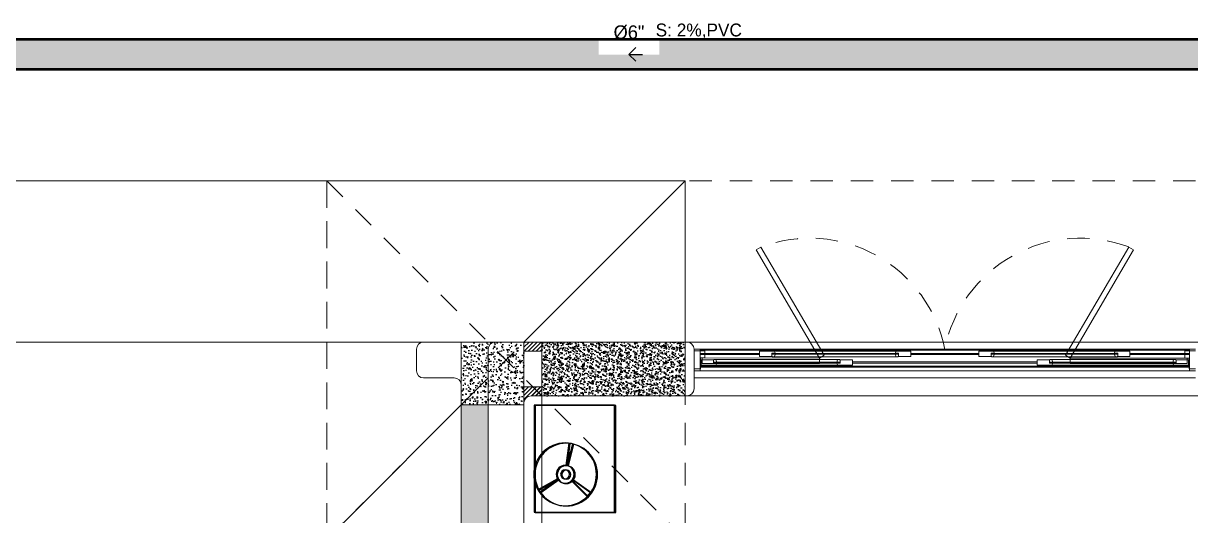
# Model space of a CAD drawing. Header units: metres. Extents: x -232 to 581, y 30 to 789.
# Drawn here: x 215.47 to 221.99, y 400.45 to 403.2 of the extents above; entities that cross this region are included whole.
import ezdxf

# ---------------------------------------------------------------- set-up
doc = ezdxf.new("R2010")
doc.units = ezdxf.units.M
doc.linetypes.add('CONTINU', pattern=[0])
doc.linetypes.add('HIDDEN2', pattern=[0.1875, 0.125, -0.0625])
for name, color, linetype, lineweight in [('A-DOOR', 35, 'Continuous', 5), ('A-WALL', 250, 'Continuous', 20), ('baños', 140, 'Continuous', 0), ('Columnas', 7, 'Continuous', 18), ('cristales', 131, 'Continuous', 0), ('PLF 01', 252, 'Continuous', 9)]:
    doc.layers.add(name, color=color, linetype=linetype, lineweight=lineweight)
for name, color, linetype in [('GEN-TEXTOS INFO', 7, 'Continuous'), ('HATCH', 8, 'Continuous'), ('MOBILIARIOS', 252, 'Continuous')]:
    doc.layers.add(name, color=color, linetype=linetype)
doc.layers.add('M-SY-PIPE-STANDARD-Drenaje Sanitario', color=7, linetype='Continuous', true_color=0x726558)
doc.layers.add('PISO', color=7, linetype='Continuous', lineweight=5, true_color=0xe6e6e6)
doc.layers.add('Techos 1', color=7, linetype='HIDDEN2', lineweight=9, true_color=0x42391a)
doc.layers.add('RELLENO SECCION', color=8, linetype='Continuous', lineweight=0, transparency=0.4)
doc.styles.add('DS-CAST-01', font='GOTHIC.TTF', dxfattribs={"height": 3})
doc.styles.add('SIST.-CAST-01', font='GOTHIC.TTF', dxfattribs={"height": 2})
doc.styles.get("Standard").update_dxf_attribs({"font": 'arial.ttf'})
pattern_1 = [(45, (189.627001, -7.248908), (-0.0112253202, 0.0112253202), [])]
pattern_2 = [(50, (109.59505, -7.243447), (0.058299094, -0.005100507), [0.006096, -0.067056]), (355, (109.59505, -7.24345), (-0.011277895, 0.06113819), [0.0048768, -0.053644987]), (100.451445, (109.59991, -7.24387), (0.0470212, 0.05603768), [0.005180803, -0.056988878]), (46.1842, (109.59505, -7.22719), (0.086745293, -0.013453545), [0.009144, -0.100584]), (96.63556, (109.60228, -7.22831), (0.07596932, 0.07917636), [0.00777121, -0.085483395]), (351.18415, (109.59505, -7.22719), (0.07596932, 0.07917636), [0.00731519, -0.080467114]), (21, (109.60318, -7.231255), (0.048516605, -0.032724863), [0.006096, -0.067056]), (326, (109.60318, -7.231255), (0.01977665, 0.05894015), [0.0048768, -0.0536448]), (71.451445, (109.607223, -7.23398), (0.068293254, 0.026215286), [0.005180803, -0.05698878]), (37.5, (109.595052, -7.243447), (0.000988353, 0.0270576124), [0, -0.05299456, 0, -0.0544576, 0, -0.053848]), (7.5, (109.595052, -7.243447), (0.021382292, 0.032057784), [0, -0.03104896, 0, -0.05177536, 0, -0.0205232]), (327.5, (109.576927, -7.243447), (0.0433889905, -0.001833198), [0, -0.02032, 0, -0.0633984, 0, -0.0841248]), (317.5, (109.5688, -7.243447), (0.047401338, 0.008136477), [0, -0.026416, 0, -0.04210304, 0, -0.0597408])]
pattern_3 = [(45, (109.595052, -7.243447), (-0.0112253202, 0.0112253202), [])]

# ---------------------------------------------------------------- blocks, each defined once
blk = doc.blocks.new('A$C8346a57b')
at = {"layer": 'MOBILIARIOS'}
for p, q in [((0.2641, 0.2604), (0.2338, 0.3817)), ((0.2701, 0.2615), (0.2545, 0.3855)), ((0.2356, 0.1828), (0.1339, 0.1102)), ((0.2409, 0.1765), (0.1525, 0.0881)), ((0.3169, 0.1828), (0.4187, 0.1102)), ((0.3197, 0.1871), (0.4282, 0.1251))]:
    blk.add_line(p, q, dxfattribs=at)
blk.add_lwpolyline([(0, 0.5983), (0.45, 0.5983), (0.45, 0), (0, 0)], close=True, dxfattribs=at)
for radius in [0.175, 0.05, 0.025]:
    blk.add_circle((0.2763, 0.2119), radius, dxfattribs=at)
blk = doc.blocks.new('A$C89702949')
at = {"layer": 'HATCH'}
h = blk.add_hatch(dxfattribs=at)
h.set_pattern_fill('AR-CONC', color=256, scale=0.00032)
h.set_pattern_definition([(50, (114.33107, 55.238796), (0.058299094, -0.005100507), [0.006096, -0.067056]), (355, (114.33107, 55.238796), (-0.011277895, 0.06113819), [0.0048768, -0.053644987]), (100.451445, (114.33593, 55.23837), (0.0470212, 0.05603768), [0.005180803, -0.056988878]), (46.1842, (114.33107, 55.25505), (0.086745293, -0.013453545), [0.009144, -0.100584]), (96.63556, (114.3383, 55.25393), (0.07596932, 0.07917636), [0.00777121, -0.085483395]), (351.18415, (114.33107, 55.25505), (0.07596932, 0.07917636), [0.00731519, -0.080467114]), (21, (114.3392, 55.25099), (0.048516605, -0.032724863), [0.006096, -0.067056]), (326, (114.3392, 55.25099), (0.01977665, 0.05894015), [0.0048768, -0.0536448]), (71.451445, (114.34324, 55.24826), (0.068293254, 0.026215286), [0.005180803, -0.05698878]), (37.5, (114.331071, 55.238796), (0.000988353, 0.0270576124), [0, -0.05299456, 0, -0.0544576, 0, -0.053848]), (7.5, (114.33107, 55.238796), (0.021382292, 0.032057784), [0, -0.03104896, 0, -0.05177536, 0, -0.0205232]), (327.5, (114.312946, 55.238796), (0.0433889905, -0.001833198), [0, -0.02032, 0, -0.0633984, 0, -0.0841248]), (317.5, (114.304818, 55.238796), (0.047401338, 0.008136477), [0, -0.026416, 0, -0.04210304, 0, -0.0597408])])
h.paths.add_polyline_path([(0, 19.9891), (0, 19.6891), (0.8, 19.6891), (0.8, 19.9891)])
at = {"layer": 'Columnas'}
blk.add_lwpolyline([(0, 19.9891), (0, 19.6891), (0.8, 19.6891), (0.8, 19.9891)], close=True, dxfattribs=at)
blk = doc.blocks.new('20.03.2026 LN 09 SEGUNDO NIVEL ARQ')
at = {"layer": 'PLF 01'}
h = blk.add_hatch(dxfattribs=at)
h.set_pattern_fill('LINE', color=5, scale=0.005, angle=45)
h.set_pattern_definition(pattern_1)
h.paths.add_polyline_path([(75.2959, -42.4986), (75.1959, -42.4986), (75.1959, -42.5486), (75.2959, -42.5486)])
h = blk.add_hatch(dxfattribs=at)
h.set_pattern_fill('LINE', color=5, scale=0.005, angle=45)
h.set_pattern_definition(pattern_1)
edge = h.paths.add_edge_path()
edge.add_line((75.2959, -42.7486), (75.1959, -42.7486))
edge.add_line((75.1959, -42.7486), (75.1959, -42.7386))
edge.add_line((75.1959, -42.7386), (75.1959, -42.8386))
edge.add_arc((75.2359, -42.8386), 0.04, 90, 180, ccw=False)
edge.add_line((75.2359, -42.7986), (75.2959, -42.7986))
edge.add_line((75.2959, -42.7986), (75.2959, -42.7486))
at = {"layer": 'A-DOOR', "color": 5}
for p, q in [((76.1059, -42.4986), (78.9859, -42.4986)), ((76.1459, -42.5386), (76.1799, -42.5386)), ((76.1459, -42.6586), (76.1459, -42.5386)), ((76.1799, -42.5386), (76.1799, -42.6586)), ((76.1799, -42.5386), (78.9119, -42.5386)), ((76.1799, -42.5446), (78.9119, -42.5446)), ((76.5119, -42.5511), (76.5134, -42.5496)), ((76.5119, -42.5781), (76.5119, -42.5511)), ((76.5134, -42.5496), (76.5941, -42.5496)), ((76.5974, -42.5606), (76.5799, -42.5606)), ((76.5799, -42.5606), (76.5799, -42.5781)), ((76.5941, -42.5496), (76.5959, -42.551)), ((77.2738, -42.5496), (76.5941, -42.5496)), ((76.5959, -42.551), (76.5979, -42.5591)), ((76.5979, -42.5601), (76.5974, -42.5606)), ((76.5979, -42.5591), (76.5979, -42.5601)), ((77.2719, -42.551), (77.2699, -42.5591)), ((77.2699, -42.5591), (77.2699, -42.5601)), ((77.2699, -42.5601), (77.2704, -42.5606)), ((77.2704, -42.5606), (77.2879, -42.5606)), ((77.2738, -42.5496), (77.2719, -42.551)), ((77.3544, -42.5496), (77.2738, -42.5496)), ((77.2879, -42.5606), (77.2879, -42.5781)), ((77.3559, -42.5511), (77.3544, -42.5496)), ((77.3559, -42.5781), (77.3559, -42.5511)), ((77.7359, -42.5511), (77.7374, -42.5496)), ((77.7359, -42.5781), (77.7359, -42.5511)), ((77.7374, -42.5496), (77.8181, -42.5496)), ((77.8214, -42.5606), (77.8039, -42.5606)), ((77.8039, -42.5606), (77.8039, -42.5781)), ((77.8181, -42.5496), (77.8199, -42.551)), ((77.8181, -42.5496), (78.4978, -42.5496)), ((77.8199, -42.551), (77.8219, -42.5591)), ((77.8219, -42.5601), (77.8214, -42.5606)), ((77.8219, -42.5591), (77.8219, -42.5601)), ((78.4959, -42.551), (78.4939, -42.5591)), ((78.4939, -42.5591), (78.4939, -42.5601)), ((78.4939, -42.5601), (78.4944, -42.5606)), ((78.4944, -42.5606), (78.5119, -42.5606)), ((78.4978, -42.5496), (78.4959, -42.551)), ((78.5784, -42.5496), (78.4978, -42.5496)), ((78.5119, -42.5606), (78.5119, -42.5781)), ((78.5799, -42.5511), (78.5784, -42.5496)), ((78.5799, -42.5781), (78.5799, -42.5511)), ((78.9119, -42.5386), (78.9459, -42.5386)), ((78.9119, -42.5386), (78.9119, -42.6586)), ((76.5119, -42.5616), (76.1799, -42.5616)), ((76.5119, -42.5676), (76.1799, -42.5676)), ((76.1874, -42.5976), (76.1859, -42.5991)), ((76.1859, -42.5991), (76.1859, -42.6261)), ((76.2524, -42.5976), (76.1874, -42.5976)), ((76.2539, -42.5991), (76.2524, -42.5976)), ((76.2539, -42.6166), (76.2539, -42.5991)), ((76.2539, -42.6136), (76.2589, -42.6136)), ((76.2539, -42.6136), (76.2589, -42.6136)), ((76.2714, -42.6166), (76.2539, -42.6166)), ((76.2589, -42.6156), (76.2649, -42.6116)), ((76.2589, -42.6116), (76.2649, -42.6156)), ((76.9487, -42.5966), (76.2672, -42.5966)), ((76.2699, -42.6261), (76.2719, -42.6181)), ((76.2719, -42.6171), (76.2714, -42.6166)), ((76.2719, -42.6181), (76.2719, -42.6171)), ((76.5134, -42.5796), (76.5119, -42.5781)), ((76.5784, -42.5796), (76.5134, -42.5796)), ((76.5799, -42.5781), (76.5784, -42.5796)), ((76.5799, -42.5636), (76.5849, -42.5636)), ((76.5799, -42.5636), (76.5849, -42.5636)), ((76.5849, -42.5616), (76.5909, -42.5656)), ((76.5849, -42.5656), (76.5909, -42.5616)), ((76.5932, -42.5806), (77.2747, -42.5806)), ((76.9439, -42.6171), (76.9444, -42.6166)), ((76.9439, -42.6181), (76.9439, -42.6171)), ((76.9459, -42.6261), (76.9439, -42.6181)), ((76.9444, -42.6166), (76.9619, -42.6166)), ((76.9569, -42.6156), (76.9509, -42.6116)), ((76.9569, -42.6116), (76.9509, -42.6156)), ((76.9619, -42.6136), (76.9569, -42.6136)), ((76.9619, -42.6136), (76.9569, -42.6136)), ((76.9619, -42.5991), (76.9634, -42.5976)), ((76.9619, -42.6166), (76.9619, -42.5991)), ((76.9634, -42.5976), (77.0284, -42.5976)), ((77.0299, -42.5991), (77.0284, -42.5976)), ((77.0299, -42.5991), (77.0299, -42.6261)), ((78.0619, -42.6096), (77.0299, -42.6096)), ((78.0619, -42.6156), (77.0299, -42.6156)), ((77.2829, -42.5616), (77.2769, -42.5656)), ((77.2829, -42.5656), (77.2769, -42.5616)), ((77.2879, -42.5636), (77.2829, -42.5636)), ((77.2879, -42.5636), (77.2829, -42.5636)), ((77.2879, -42.5781), (77.2894, -42.5796)), ((77.2894, -42.5796), (77.3544, -42.5796)), ((77.3544, -42.5796), (77.3559, -42.5781)), ((77.3559, -42.5616), (77.7359, -42.5616)), ((77.3559, -42.5676), (77.7359, -42.5676)), ((77.7374, -42.5796), (77.7359, -42.5781)), ((77.8024, -42.5796), (77.7374, -42.5796)), ((77.8039, -42.5781), (77.8024, -42.5796)), ((77.8039, -42.5636), (77.8089, -42.5636)), ((77.8039, -42.5636), (77.8089, -42.5636)), ((77.8089, -42.5616), (77.8149, -42.5656)), ((77.8089, -42.5656), (77.8149, -42.5616)), ((78.4987, -42.5806), (77.8172, -42.5806)), ((78.0619, -42.5991), (78.0634, -42.5976)), ((78.0619, -42.5991), (78.0619, -42.6261)), ((78.1284, -42.5976), (78.0634, -42.5976)), ((78.1299, -42.5991), (78.1284, -42.5976)), ((78.1299, -42.6166), (78.1299, -42.5991)), ((78.1299, -42.6136), (78.1349, -42.6136)), ((78.1299, -42.6136), (78.1349, -42.6136)), ((78.1474, -42.6166), (78.1299, -42.6166)), ((78.1349, -42.6156), (78.1409, -42.6116)), ((78.1349, -42.6116), (78.1409, -42.6156)), ((78.1432, -42.5966), (78.8247, -42.5966)), ((78.1459, -42.6261), (78.1479, -42.6181)), ((78.1479, -42.6171), (78.1474, -42.6166)), ((78.1479, -42.6181), (78.1479, -42.6171)), ((78.5069, -42.5616), (78.5009, -42.5656)), ((78.5069, -42.5656), (78.5009, -42.5616)), ((78.5119, -42.5636), (78.5069, -42.5636)), ((78.5119, -42.5636), (78.5069, -42.5636)), ((78.5119, -42.5781), (78.5134, -42.5796)), ((78.5134, -42.5796), (78.5784, -42.5796)), ((78.5784, -42.5796), (78.5799, -42.5781)), ((78.5799, -42.5616), (78.9119, -42.5616)), ((78.5799, -42.5676), (78.9119, -42.5676)), ((78.8199, -42.6171), (78.8204, -42.6166)), ((78.8199, -42.6181), (78.8199, -42.6171)), ((78.8219, -42.6261), (78.8199, -42.6181)), ((78.8204, -42.6166), (78.8379, -42.6166)), ((78.8329, -42.6156), (78.8269, -42.6116)), ((78.8329, -42.6116), (78.8269, -42.6156)), ((78.8379, -42.6136), (78.8329, -42.6136)), ((78.8379, -42.6136), (78.8329, -42.6136)), ((78.8379, -42.5991), (78.8394, -42.5976)), ((78.8379, -42.6166), (78.8379, -42.5991)), ((78.8394, -42.5976), (78.9044, -42.5976)), ((78.9044, -42.5976), (78.9059, -42.5991)), ((78.9059, -42.5991), (78.9059, -42.6261)), ((76.1459, -42.6586), (76.1799, -42.6586)), ((76.1799, -42.6326), (78.9119, -42.6326)), ((76.1799, -42.6386), (78.9119, -42.6386)), ((76.1799, -42.6586), (78.9119, -42.6586)), ((76.1859, -42.6261), (76.1874, -42.6276)), ((76.1874, -42.6276), (76.2681, -42.6276)), ((76.2681, -42.6276), (76.2699, -42.6261)), ((76.2681, -42.6276), (76.9478, -42.6276)), ((76.9478, -42.6276), (76.9459, -42.6261)), ((77.0284, -42.6276), (76.9478, -42.6276)), ((77.0299, -42.6261), (77.0284, -42.6276)), ((78.0619, -42.6261), (78.0634, -42.6276)), ((78.0634, -42.6276), (78.1441, -42.6276)), ((78.1441, -42.6276), (78.1459, -42.6261)), ((78.8238, -42.6276), (78.1441, -42.6276)), ((78.8238, -42.6276), (78.8219, -42.6261)), ((78.9044, -42.6276), (78.8238, -42.6276)), ((78.9059, -42.6261), (78.9044, -42.6276)), ((78.9119, -42.6586), (78.9459, -42.6586)), ((76.1459, -42.6986), (78.9459, -42.6986))]:
    blk.add_line(p, q, dxfattribs=at)
for points in [[(76.5974, -42.5606), (76.5854, -42.5606), (76.5854, -42.5616), (76.5974, -42.5616)], [(77.2704, -42.5606), (77.2824, -42.5606), (77.2824, -42.5616), (77.2704, -42.5616)], [(77.8214, -42.5606), (77.8094, -42.5606), (77.8094, -42.5616), (77.8214, -42.5616)], [(78.4944, -42.5606), (78.5064, -42.5606), (78.5064, -42.5616), (78.4944, -42.5616)], [(76.2539, -42.6136), (76.2589, -42.6136), (76.2589, -42.6136), (76.2539, -42.6136)], [(76.2589, -42.6156), (76.2649, -42.6156), (76.2649, -42.6116), (76.2589, -42.6116)], [(76.2589, -42.6116), (76.9569, -42.6116), (76.9569, -42.6156), (76.2589, -42.6156)], [(76.2589, -42.6156), (76.9569, -42.6156), (76.9569, -42.6116), (76.2589, -42.6116)], [(76.2714, -42.6116), (76.2594, -42.6116), (76.2594, -42.6106), (76.2714, -42.6106)], [(76.2714, -42.6166), (76.2594, -42.6166), (76.2594, -42.6156), (76.2714, -42.6156)], [(76.2649, -42.6156), (76.2699, -42.6156), (76.2699, -42.6116), (76.2649, -42.6116)], [(76.5799, -42.5636), (76.5849, -42.5636), (76.5849, -42.5636), (76.5799, -42.5636)], [(77.2829, -42.5656), (76.5849, -42.5656), (76.5849, -42.5616), (77.2829, -42.5616)], [(77.2829, -42.5616), (76.5849, -42.5616), (76.5849, -42.5656), (77.2829, -42.5656)], [(76.5849, -42.5616), (76.5909, -42.5616), (76.5909, -42.5656), (76.5849, -42.5656)], [(76.5974, -42.5656), (76.5854, -42.5656), (76.5854, -42.5666), (76.5974, -42.5666)], [(76.5909, -42.5616), (76.5959, -42.5616), (76.5959, -42.5656), (76.5909, -42.5656)], [(76.9444, -42.6116), (76.9564, -42.6116), (76.9564, -42.6106), (76.9444, -42.6106)], [(76.9444, -42.6166), (76.9564, -42.6166), (76.9564, -42.6156), (76.9444, -42.6156)], [(76.9509, -42.6156), (76.9459, -42.6156), (76.9459, -42.6116), (76.9509, -42.6116)], [(76.9569, -42.6156), (76.9509, -42.6156), (76.9509, -42.6116), (76.9569, -42.6116)], [(76.9619, -42.6136), (76.9569, -42.6136), (76.9569, -42.6136), (76.9619, -42.6136)], [(77.2704, -42.5656), (77.2824, -42.5656), (77.2824, -42.5666), (77.2704, -42.5666)], [(77.2769, -42.5616), (77.2719, -42.5616), (77.2719, -42.5656), (77.2769, -42.5656)], [(77.2829, -42.5616), (77.2769, -42.5616), (77.2769, -42.5656), (77.2829, -42.5656)], [(77.2879, -42.5636), (77.2829, -42.5636), (77.2829, -42.5636), (77.2879, -42.5636)], [(77.8039, -42.5636), (77.8089, -42.5636), (77.8089, -42.5636), (77.8039, -42.5636)], [(77.8089, -42.5616), (77.8149, -42.5616), (77.8149, -42.5656), (77.8089, -42.5656)], [(77.8089, -42.5656), (78.5069, -42.5656), (78.5069, -42.5616), (77.8089, -42.5616)], [(77.8089, -42.5616), (78.5069, -42.5616), (78.5069, -42.5656), (77.8089, -42.5656)], [(77.8214, -42.5656), (77.8094, -42.5656), (77.8094, -42.5666), (77.8214, -42.5666)], [(77.8149, -42.5616), (77.8199, -42.5616), (77.8199, -42.5656), (77.8149, -42.5656)], [(78.1299, -42.6136), (78.1349, -42.6136), (78.1349, -42.6136), (78.1299, -42.6136)], [(78.8329, -42.6116), (78.1349, -42.6116), (78.1349, -42.6156), (78.8329, -42.6156)], [(78.8329, -42.6156), (78.1349, -42.6156), (78.1349, -42.6116), (78.8329, -42.6116)], [(78.1349, -42.6156), (78.1409, -42.6156), (78.1409, -42.6116), (78.1349, -42.6116)], [(78.1474, -42.6116), (78.1354, -42.6116), (78.1354, -42.6106), (78.1474, -42.6106)], [(78.1474, -42.6166), (78.1354, -42.6166), (78.1354, -42.6156), (78.1474, -42.6156)], [(78.1409, -42.6156), (78.1459, -42.6156), (78.1459, -42.6116), (78.1409, -42.6116)], [(78.4944, -42.5656), (78.5064, -42.5656), (78.5064, -42.5666), (78.4944, -42.5666)], [(78.5009, -42.5616), (78.4959, -42.5616), (78.4959, -42.5656), (78.5009, -42.5656)], [(78.5069, -42.5616), (78.5009, -42.5616), (78.5009, -42.5656), (78.5069, -42.5656)], [(78.5119, -42.5636), (78.5069, -42.5636), (78.5069, -42.5636), (78.5119, -42.5636)], [(78.8204, -42.6116), (78.8324, -42.6116), (78.8324, -42.6106), (78.8204, -42.6106)], [(78.8204, -42.6166), (78.8324, -42.6166), (78.8324, -42.6156), (78.8204, -42.6156)], [(78.8269, -42.6156), (78.8219, -42.6156), (78.8219, -42.6116), (78.8269, -42.6116)], [(78.8329, -42.6156), (78.8269, -42.6156), (78.8269, -42.6116), (78.8329, -42.6116)], [(78.8379, -42.6136), (78.8329, -42.6136), (78.8329, -42.6136), (78.8379, -42.6136)]]:
    blk.add_lwpolyline(points, close=True, dxfattribs=at)
for points in [[(76.2561, -42.5981, -0.341999), (76.2541, -42.5996), (76.2539, -42.5999), (76.2539, -42.6096), (76.2549, -42.6106), (76.2719, -42.6106), (76.2719, -42.6101), (76.2686, -42.5977, 0.339454), (76.2672, -42.5966), (76.258, -42.5966, 0.341999)], [(76.5821, -42.5791, 0.341999), (76.5801, -42.5776), (76.5799, -42.5773), (76.5799, -42.5676), (76.5809, -42.5666), (76.5979, -42.5666), (76.5979, -42.5671), (76.5946, -42.5795, -0.339454), (76.5932, -42.5806), (76.584, -42.5806, -0.341999)], [(76.9598, -42.5981, 0.341999), (76.9617, -42.5996), (76.9619, -42.5999), (76.9619, -42.6096), (76.9609, -42.6106), (76.9439, -42.6106), (76.9439, -42.6101), (76.9472, -42.5977, -0.339454), (76.9487, -42.5966), (76.9578, -42.5966, -0.341999)], [(77.2858, -42.5791, -0.341999), (77.2877, -42.5776), (77.2879, -42.5773), (77.2879, -42.5676), (77.2869, -42.5666), (77.2699, -42.5666), (77.2699, -42.5671), (77.2732, -42.5795, 0.339454), (77.2747, -42.5806), (77.2838, -42.5806, 0.341999)], [(77.8061, -42.5791, 0.341999), (77.8041, -42.5776), (77.8039, -42.5773), (77.8039, -42.5676), (77.8049, -42.5666), (77.8219, -42.5666), (77.8219, -42.5671), (77.8186, -42.5795, -0.339454), (77.8172, -42.5806), (77.808, -42.5806, -0.341999)], [(78.1321, -42.5981, -0.341999), (78.1301, -42.5996), (78.1299, -42.5999), (78.1299, -42.6096), (78.1309, -42.6106), (78.1479, -42.6106), (78.1479, -42.6101), (78.1446, -42.5977, 0.339454), (78.1432, -42.5966), (78.134, -42.5966, 0.341999)], [(78.5098, -42.5791, -0.341999), (78.5117, -42.5776), (78.5119, -42.5773), (78.5119, -42.5676), (78.5109, -42.5666), (78.4939, -42.5666), (78.4939, -42.5671), (78.4972, -42.5795, 0.339454), (78.4987, -42.5806), (78.5078, -42.5806, 0.341999)], [(78.8358, -42.5981, 0.341999), (78.8377, -42.5996), (78.8379, -42.5999), (78.8379, -42.6096), (78.8369, -42.6106), (78.8199, -42.6106), (78.8199, -42.6101), (78.8232, -42.5977, -0.339454), (78.8247, -42.5966), (78.8338, -42.5966, -0.341999)]]:
    blk.add_lwpolyline(points, format="xyb", close=True, dxfattribs=at)
at = {"layer": 'A-WALL', "color": 5}
for p, q in [((75.0359, -42.4986), (76.1059, -42.4986)), ((75.2959, -42.5486), (75.1959, -42.5486)), ((75.2959, -42.7486), (75.1959, -42.7486)), ((75.2959, -42.7986), (75.2359, -42.7986)), ((79.3559, -42.7986), (76.1059, -42.7986))]:
    blk.add_line(p, q, dxfattribs=at)
for points in [[(76.0959, -48.1986), (77.3059, -48.1986, -0.414214), (77.3459, -48.2386), (77.3459, -48.4586, -0.414213), (77.3059, -48.4986), (75.0359, -48.4986, -0.414214), (74.9959, -48.4586), (74.9959, -42.5386)], [(76.1459, -42.5386), (76.1459, -42.7586, -0.414214), (76.1059, -42.7986), (76.0959, -42.7986)]]:
    blk.add_lwpolyline(points, format="xyb", dxfattribs=at)
blk.add_lwpolyline([(75.1959, -42.4986), (75.1959, -48.4986)], dxfattribs=at)
for centre, start, end in [((75.0359, -42.5386), 90, 180), ((76.1059, -42.5386), 0.00002, 90), ((75.2359, -42.8386), 90, 180)]:
    blk.add_arc(centre, 0.04, start, end, dxfattribs=at)
at = {"layer": 'cristales', "color": 5, "const_width": 0.004}
for points in [[(76.2699, -42.6136), (76.9459, -42.6136)], [(77.2719, -42.5636), (76.5959, -42.5636)], [(77.8199, -42.5636), (78.4959, -42.5636)], [(78.8219, -42.6136), (78.1459, -42.6136)]]:
    blk.add_lwpolyline(points, dxfattribs=at)
at = {"layer": 'PISO', "color": 5}
blk.add_line((75.2959, -42.7986), (75.2959, -48.1986), dxfattribs=at)
at = {"layer": 'Techos 1', "color": 5, "linetype": 'ByBlock'}
for p, q in [((66.2959, -41.5986), (76.0959, -41.5986)), ((76.0959, -41.5986), (75.1959, -42.4986)), ((76.0959, -41.5986), (76.0959, -42.4986)), ((74.9959, -42.6986), (71.9959, -45.6986))]:
    blk.add_line(p, q, dxfattribs=at)
at = {"layer": 'Techos 1', "color": 5}
for p, q in [((74.0959, -41.5986), (74.0959, -49.3986)), ((74.0959, -41.5986), (102.1459, -41.5986)), ((74.0959, -41.5986), (77.9959, -45.4986)), ((74.0959, -49.3986), (74.0959, -41.5986))]:
    blk.add_line(p, q, dxfattribs=at)
at = {"layer": 'Techos 1', "color": 5, "linetype": 'CONTINU'}
blk.add_line((76.0959, -41.5986), (75.1959, -42.4986), dxfattribs=at)
at = {"color": 5}
blk.add_blockref('A$C89702949', (75.2959, -62.4877), dxfattribs=at)
at = {"layer": 'MOBILIARIOS', "color": 5, "xscale": -1}
blk.add_blockref('A$C8346a57b', (75.7087, -43.4506), dxfattribs=at)
at = {"layer": 'baños', "color": 5, "linetype": 'Continuous', "flags": 8}
for tag, p in [('MODELNUMBER', (83.7813, -42.9175, 0)), ('MATERIAL', (83.7813, -42.9176, 0)), ('PRODUCT', (83.7813, -42.9176, 0)), ('TRADENAME', (83.7813, -42.9176, 0)), ('MODELNUMBER', (84.956, -42.9175, 0)), ('TRADENAME', (84.956, -42.9176, 0)), ('MATERIAL', (84.956, -42.9176, 0)), ('PRODUCT', (84.956, -42.9176, 0))]:
    blk.add_attdef(tag, p, '', height=0.0000254, rotation=180.00008, dxfattribs=at)
at = {"layer": 'baños', "color": 5, "linetype": 'Continuous'}
for tag, p, rotation in [('TRADENAME', (85.8912, -56.9933), 180.00008), ('MODELNUMBER', (85.8912, -56.9934), 180.00008), ('MATERIAL', (85.8914, -56.9932), 180.00008), ('PRODUCT', (85.8914, -56.9933), 180.00008), ('MODELNUMBER', (86.6008, -56.9934), 179.99992), ('MATERIAL', (86.6008, -56.9932), 179.99992), ('PRODUCT', (86.6008, -56.9933), 179.99992), ('TRADENAME', (86.6008, -56.9933), 179.99992)]:
    blk.add_attdef(tag, p, '', height=0.0000254, rotation=rotation, dxfattribs=at)
blk = doc.blocks.new('A$Ca7b09788')
at = {"layer": 'A-DOOR'}
for p, q in [((0, 0.1006), (0.06, 0.1006)), ((0.06, 0.0606), (0.06, 0.1006)), ((2.8, 0.1), (2.74, 0.1)), ((2.74, 0.06), (2.74, 0.1)), ((0.035, 0.0006), (0, 0.0006)), ((0.035, 0.0606), (0.035, 0.0006)), ((0.06, 0.0606), (0.035, 0.0606)), ((2.74, 0.06), (2.765, 0.06)), ((2.765, 0.06), (2.765, 0)), ((2.765, 0), (2.8, 0))]:
    blk.add_line(p, q, dxfattribs=at)
for points in [[(0.3471, 0.6649), (0.7, 0.0604), (0.7261, 0.0757), (0.3732, 0.6802)], [(2.4529, 0.6649), (2.1, 0.0604), (2.0739, 0.0757), (2.4268, 0.6802)], [(0.0446, 0.0606), (0.7, 0.0604), (0.7, 0.0301), (0.0446, 0.0303)], [(2.7524, 0.06), (2.1, 0.0602), (2.1, 0.0299), (2.7524, 0.0297)]]:
    blk.add_lwpolyline(points, close=True, dxfattribs=at)
at = {"layer": 'A-DOOR', "linetype": 'HIDDEN2'}
for centre, start, end in [((0.6447, -0.0402), 11.15443, 110.64705), ((2.1553, -0.0402), 69.35295, 168.84557)]:
    blk.add_arc(centre, 0.7699, start, end, dxfattribs=at)
blk = doc.blocks.new('20.03.2026 LN 09 PRIMER NIVEL ARQ')
at = {"layer": 'HATCH'}
h = blk.add_hatch(dxfattribs=at)
h.set_pattern_fill('AR-CONC', color=1, scale=0.00032)
h.set_pattern_definition(pattern_2)
h.paths.add_polyline_path([(-5.186, -42.8432), (-4.836, -42.8432), (-4.836, -42.4932), (-5.186, -42.4932)])
h = blk.add_hatch(dxfattribs=at)
h.set_pattern_fill('AR-CONC', color=1, scale=0.00032)
h.set_pattern_definition(pattern_2)
h.paths.add_polyline_path([(-4.736, -42.4932), (-4.736, -42.7932), (-3.936, -42.7932), (-3.936, -42.4932)])
at = {"layer": 'PLF 01'}
h = blk.add_hatch(dxfattribs=at)
h.set_pattern_fill('LINE', color=1, scale=0.005, angle=45)
h.set_pattern_definition(pattern_3)
h.paths.add_polyline_path([(-4.836, -42.4932), (-4.836, -42.5432), (-4.736, -42.5432), (-4.736, -42.4932)])
h = blk.add_hatch(dxfattribs=at)
h.set_pattern_fill('LINE', color=1, scale=0.005, angle=45)
h.set_pattern_definition(pattern_3)
edge = h.paths.add_edge_path()
edge.add_line((-4.736, -42.7432), (-4.836, -42.7432))
edge.add_line((-4.836, -42.7432), (-4.836, -42.7332))
edge.add_line((-4.836, -42.7332), (-4.836, -42.8332))
edge.add_arc((-4.796, -42.8332), 0.04, 90, 180, ccw=False)
edge.add_line((-4.796, -42.7932), (-4.736, -42.7932))
edge.add_line((-4.736, -42.7932), (-4.736, -42.7432))
at = {"layer": 'RELLENO SECCION'}
h = blk.add_hatch(color=1, dxfattribs=at)
h.dxf.hatch_style = 1
h.paths.add_polyline_path([(-5.186, -48.5432), (-5.036, -48.5432), (-5.036, -42.8432), (-5.186, -42.8432)])
at = {"layer": 'A-WALL', "color": 1}
for p, q in [((-5.396, -42.4932), (-3.926, -42.4932)), ((-5.436, -42.5332), (-5.436, -42.6532)), ((-4.736, -42.5432), (-4.836, -42.5432)), ((-3.886, -42.5332), (-3.886, -42.7532)), ((-5.226, -42.6932), (-5.396, -42.6932)), ((-4.836, -42.7332), (-4.836, -48.5332)), ((-4.736, -42.7432), (-4.836, -42.7432)), ((-4.736, -42.7932), (-4.796, -42.7932)), ((-3.926, -42.7932), (-3.936, -42.7932)), ((-5.186, -42.8432), (-5.186, -48.5432)), ((-5.036, -42.8432), (-5.036, -48.5432))]:
    blk.add_line(p, q, dxfattribs=at)
for centre, start, end in [((-5.396, -42.5332), 90, 180), ((-3.926, -42.5332), 0, 90), ((-5.396, -42.6532), 180, 270), ((-5.226, -42.7332), 0, 90), ((-3.926, -42.7532), 270, 0), ((-4.796, -42.8332), 90, 180)]:
    blk.add_arc(centre, 0.04, start, end, dxfattribs=at)
at = {"layer": 'Columnas', "color": 1}
for points in [[(-5.186, -42.8432), (-4.836, -42.8432), (-4.836, -42.4932), (-5.186, -42.4932)], [(-4.736, -42.4932), (-4.736, -42.7932), (-3.936, -42.7932), (-3.936, -42.4932)]]:
    blk.add_lwpolyline(points, close=True, dxfattribs=at)
at = {"layer": 'PISO', "color": 1}
for p, q in [((-12.276, -42.4932), (-5.396, -42.4932)), ((-1.046, -42.4932), (-3.926, -42.4932)), ((-4.736, -42.7932), (-4.736, -48.1932))]:
    blk.add_line(p, q, dxfattribs=at)
at = {"layer": 'Techos 1', "color": 1}
for p, q in [((-13.736, -41.5932), (-3.936, -41.5932)), ((-3.936, -41.5932), (-8.036, -45.6932)), ((-3.936, -41.5932), (-3.936, -49.7932))]:
    blk.add_line(p, q, dxfattribs=at)
at = {"color": 1}
blk.add_blockref('A$Ca7b09788', (-3.886, -42.6426), dxfattribs=at)
at = {"layer": 'MOBILIARIOS', "color": 1, "xscale": -1}
blk.add_blockref('A$C8346a57b', (-4.3296, -43.4435), dxfattribs=at)
at = {"layer": 'baños', "color": 1, "linetype": 'Continuous'}
for tag, p in [('MODELNUMBER', (-12.0611, -62.0707)), ('MATERIAL', (-12.0611, -62.0709)), ('PRODUCT', (-12.0611, -62.0708)), ('TRADENAME', (-12.0611, -62.0708))]:
    blk.add_attdef(tag, p, '', height=0.0000254, rotation=359.99992, dxfattribs=at)
blk = doc.blocks.new('_Open90')
at = {"color": 0, "linetype": 'ByBlock', "lineweight": -2}
for p, q in [((0, 0), (-1, 0)), ((-0.5, 0.5), (0, 0)), ((0, 0), (-0.5, -0.5))]:
    blk.add_line(p, q, dxfattribs=at)
blk = doc.blocks.new('DR 20.03.26 LN09')
at = {"layer": 'M-SY-PIPE-STANDARD-Drenaje Sanitario', "linetype": 'Continuous', "lineweight": 50}
blk.add_hatch(color=251, dxfattribs=at).paths.add_polyline_path([(-14678.32, -2179.8), (-14678.32, -2186.43), (-14365.87, -2186.43), (-14365.87, -2179.8), (-14515.44, -2179.8), (-14515.44, -2183.16), (-14528.74, -2183.16), (-14528.74, -2179.8)], flags=0)
at = {"layer": 'M-SY-PIPE-STANDARD-Drenaje Sanitario', "color": 251, "linetype": 'Continuous', "lineweight": 50}
for points in [[(-14678.32, -2179.8), (-14365.87, -2179.8)], [(-14365.87, -2186.43), (-14678.32, -2186.43)]]:
    blk.add_lwpolyline(points, dxfattribs=at)
at = {"layer": 'M-SY-PIPE-STANDARD-Drenaje Sanitario', "color": 251, "linetype": 'Continuous', "lineweight": -3, "xscale": 3, "yscale": 3, "zscale": 3, "rotation": 180}
blk.add_blockref('_Open90', (-14522.09, -2183.11), dxfattribs=at)
at = {"layer": 'GEN-TEXTOS INFO', "style": 'SIST.-CAST-01'}
blk.add_text('S: 2%%%,PVC', height=2.8354, dxfattribs=at).set_placement((-14516.22, -2179.17, -10))
at = {"layer": 'M-SY-PIPE-STANDARD-Drenaje Sanitario', "color": 251, "linetype": 'Continuous', "lineweight": -3, "insert": (-14522.09, -2178.29), "char_height": 3, "attachment_point": 5, "style": 'DS-CAST-01'}
blk.add_mtext('%%C6"', dxfattribs=at)

msp = doc.modelspace()

# ---------------------------------------------------------------- block references
at = {"color": 1}
for name, p in [('20.03.2026 LN 09 PRIMER NIVEL ARQ', (223.0987, 443.9088)), ('20.03.2026 LN 09 SEGUNDO NIVEL ARQ', (143.0668, 443.9142))]:
    msp.add_blockref(name, p, dxfattribs=at)
at = {"layer": 'M-SY-PIPE-STANDARD-Drenaje Sanitario', "xscale": 0.02539304808409144, "yscale": 0.02539304808409144, "zscale": 0.02539304808409144}
msp.add_blockref('DR 20.03.26 LN09', (587.6094, 458.4578), dxfattribs=at)

doc.saveas('drawing.dxf')
